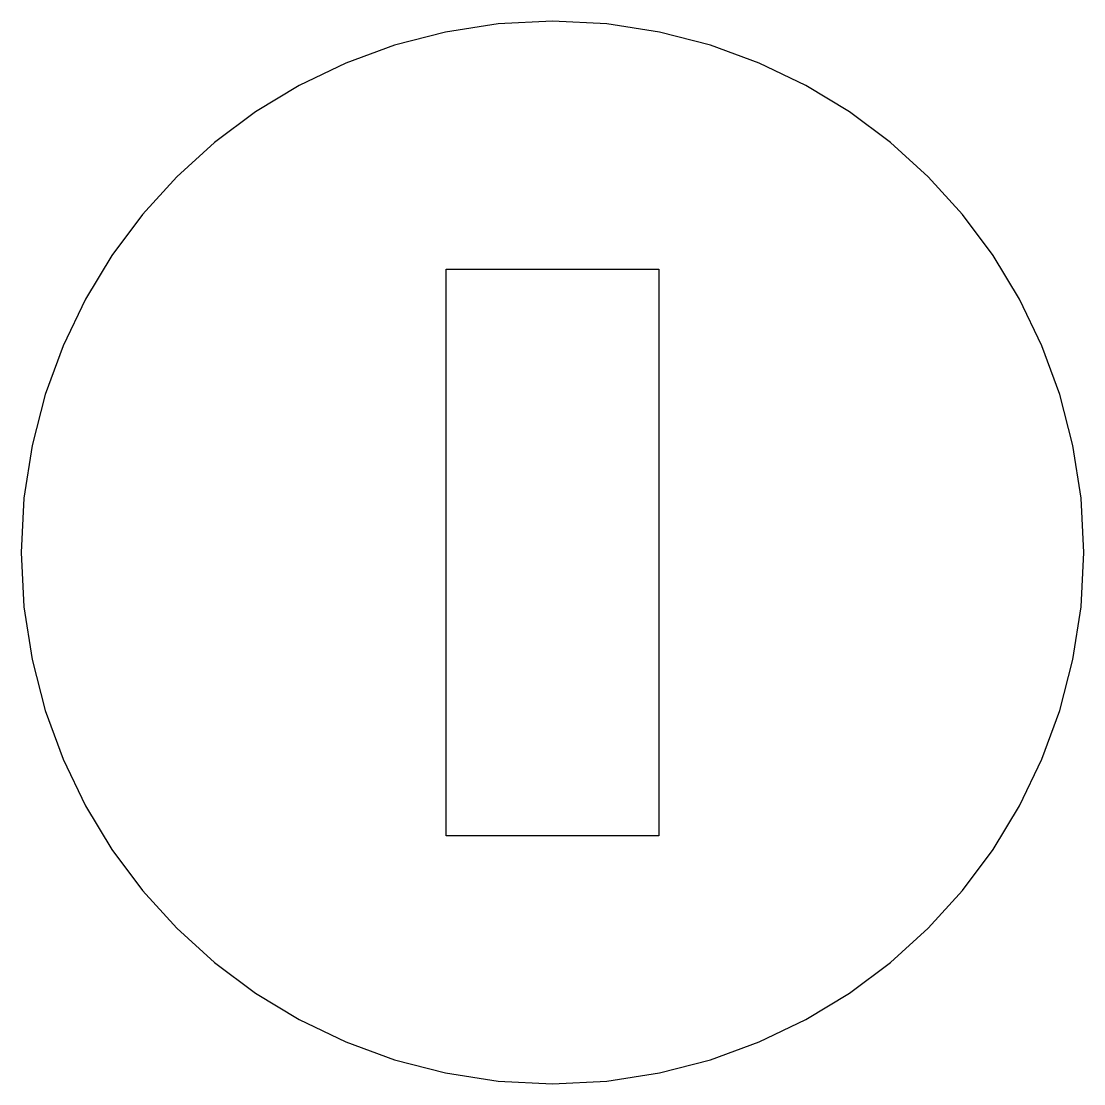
# Model space of a CAD drawing. Extents: x 0.1 to 15.1, y 0.1 to 15.1.
import ezdxf

# ---------------------------------------------------------------- set-up
doc = ezdxf.new("R2010")
doc.units = 0
doc.layers.add('Layer_1', color=7, linetype='CONTINUOUS')

msp = doc.modelspace()

# ---------------------------------------------------------------- linework, layer by layer
at = {"layer": 'Layer_1', "color": 7}
for points in [[(7.6003, 15.099709), (6.833511, 15.06097), (6.088842, 14.947306), (5.370127, 14.762488), (4.681073, 14.510285), (4.025488, 14.194465), (3.407131, 13.818799), (2.829784, 13.387057), (2.297201, 12.90301), (1.813154, 12.370427), (1.381412, 11.79308), (1.005746, 11.174723), (0.689926, 10.519138), (0.437723, 9.830084), (0.252905, 9.111369), (0.139241, 8.3667), (0.100502, 7.599911), (0.139241, 6.833095), (0.252905, 6.088452), (0.437723, 5.369711), (0.689926, 4.680683), (1.005746, 4.025099), (1.381412, 3.406741), (1.813154, 2.829394), (2.297201, 2.296814), (2.829784, 1.812759), (3.407131, 1.381012), (4.025488, 1.005356), (4.681073, 0.689523), (5.370127, 0.437322), (6.088842, 0.252511), (6.833511, 0.138846), (7.6003, 0.100111), (8.367116, 0.138846), (9.111759, 0.252511), (9.8305, 0.437322), (10.519528, 0.689523), (11.175112, 1.005356), (11.79347, 1.381012), (12.370817, 1.812759), (12.903397, 2.296814), (13.387452, 2.829394), (13.819199, 3.406741), (14.194855, 4.025099), (14.510688, 4.680683), (14.762889, 5.369711), (14.9477, 6.088452), (15.061365, 6.833095), (15.1001, 7.599911), (15.061365, 8.3667), (14.9477, 9.111369), (14.762889, 9.830084), (14.510688, 10.519138), (14.194855, 11.174723), (13.819199, 11.79308), (13.387452, 12.370427), (12.903397, 12.90301), (12.370817, 13.387057), (11.79347, 13.818799), (11.175112, 14.194465), (10.519528, 14.510285), (9.8305, 14.762488), (9.111759, 14.947306), (8.367116, 15.06097), (7.6003, 15.099709)], [(6.100139, 11.600173), (9.100461, 11.600173), (9.100461, 3.600152), (6.100139, 3.600152), (6.100139, 11.600173)]]:
    msp.add_lwpolyline(points, close=True, dxfattribs=at)

doc.saveas('drawing.dxf')
